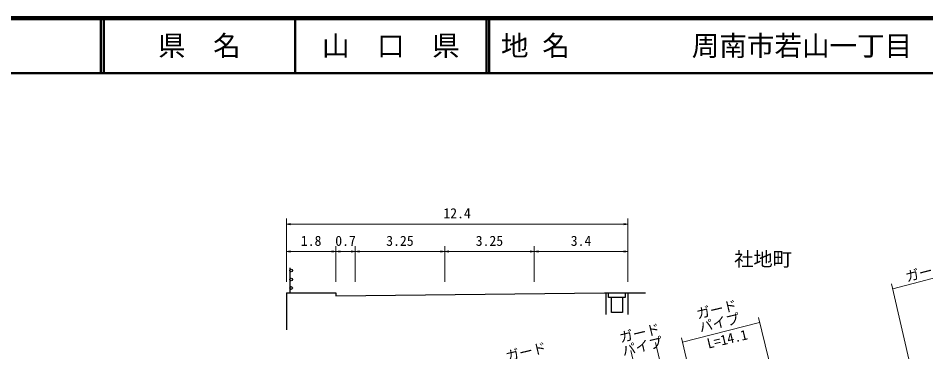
# Model space of a CAD drawing. Units: millimetres at full size, sheet at 1:1000, with parts at other scales. Extents: x 40000 to 217859622, y -2444558 to 380000.
# Drawn here: x 282723 to 447516, y 319459 to 380000 of the extents above; entities that cross this region are included whole.
import ezdxf
from ezdxf.enums import TextEntityAlignment as Align

# ---------------------------------------------------------------- set-up
doc = ezdxf.new("R2010")
doc.units = ezdxf.units.MM
doc.header["$LTSCALE"] = 1000
for name, color, linetype, lineweight in [('M-BGD', 7, 'Continuous', 25), ('M-STR-HTXT', 7, 'Continuous', 13), ('M-TTL', 2, 'Continuous', 140), ('M-TTL-LINE', 7, 'Continuous', 50)]:
    doc.layers.add(name, color=color, linetype=linetype, lineweight=lineweight)
doc.layers.add('M-BMK-HTXT', color=7, linetype='Continuous')
doc.layers.add('M-TTL-TXT', color=7, linetype='Continuous')
doc.styles.add('ＭＳ ゴシック', font='')
doc.styles.get('ＭＳ ゴシック').set_extended_font_data('MS Gothic')

# ---------------------------------------------------------------- blocks, each defined once
blk = doc.blocks.new('open_arrow')
at = {"color": 0, "linetype": 'Continuous', "lineweight": -2}
blk.add_lwpolyline([(7.5, 1.25), (0, 0), (7.5, -1.25)], dxfattribs=at)

msp = doc.modelspace()

# ---------------------------------------------------------------- linework, layer by layer
at = {"layer": 'M-BGD'}
for p, q in [((332017, 334723), (332017, 330138)), ((331416, 330138), (331416, 323470)), ((340416, 329643), (389146, 330138)), ((389146, 330138), (389878, 330138)), ((389416, 330138), (389416, 326239)), ((389878, 330138), (392955, 330138)), ((389878, 329309), (389878, 330138)), ((392955, 330138), (392955, 329309)), ((392955, 330138), (396611, 330138)), ((393416, 330138), (393416, 326239)), ((392955, 329309), (389878, 329309)), ((390466, 326582), (390466, 329309)), ((392443, 329309), (392443, 326582)), ((392443, 326582), (390466, 326582))]:
    msp.add_line(p, q, dxfattribs=at)
msp.add_lwpolyline([(331416, 330138), (340416, 330138), (340416, 329643)], dxfattribs=at)
for centre in [(332267, 334238), (332267, 332566), (332267, 331039)]:
    msp.add_circle(centre, 250, dxfattribs=at)
at = {"layer": 'M-STR-HTXT'}
for p, q in [((331416, 332138), (331416, 343638)), ((393416, 332138), (393416, 343638)), ((331416, 342638), (393416, 342638)), ((340416, 332138), (340416, 338638)), ((343916, 332138), (343916, 338638)), ((343916, 332138), (343916, 338638)), ((360166, 332138), (360166, 338638)), ((360166, 332138), (360166, 338638)), ((376416, 332138), (376416, 338638)), ((376416, 332138), (376416, 338638)), ((331416, 337638), (340416, 337638)), ((340416, 337638), (343916, 337638)), ((343916, 337638), (360166, 337638)), ((360166, 337638), (376416, 337638)), ((376416, 337638), (393416, 337638)), ((462903, 336493), (441509, 330885)), ((441298, 331806), (446881, 307372)), ((403351, 321215), (417330, 324786)), ((417104, 325713), (424777, 294335)), ((410364, 291014), (403162, 322030)), ((398460, 321126), (405817, 289076)), ((401531, 287315), (393933, 319682))]:
    msp.add_line(p, q, dxfattribs=at)
at = {"layer": 'M-TTL'}
msp.add_line((680000, 380000), (40000, 380000), dxfattribs=at)
at = {"layer": 'M-TTL-LINE'}
for p, q in [((297750, 380000), (297750, 370000)), ((298250, 380000), (298250, 370000)), ((333000, 380000), (333000, 370000)), ((367750, 380000), (367750, 370000)), ((368250, 380000), (368250, 370000)), ((40000, 370000), (680000, 370000))]:
    msp.add_line(p, q, dxfattribs=at)

# ---------------------------------------------------------------- block references
at = {"layer": 'M-STR-HTXT', "xscale": 100, "yscale": 100}
for p in [(331416, 342638), (331416, 337638), (340416, 337638), (343916, 337638), (360166, 337638), (376416, 337638)]:
    msp.add_blockref('open_arrow', p, dxfattribs=at)
at = {"layer": 'M-STR-HTXT', "xscale": 100, "yscale": 100, "rotation": 180}
for p in [(393416, 342638), (340416, 337638), (343916, 337638), (360166, 337638), (376416, 337638), (393416, 337638)]:
    msp.add_blockref('open_arrow', p, dxfattribs=at)

# ---------------------------------------------------------------- texts
at = {"layer": 'M-BMK-HTXT', "style": 'ＭＳ ゴシック'}
msp.add_text('社地町', height=2566, dxfattribs=at).set_placement((412712, 334241), align=Align.BOTTOM_LEFT)
at = {"layer": 'M-STR-HTXT', "style": 'ＭＳ ゴシック'}
for s, p in [('12.4', (359916, 343138)), ('1.8', (334041, 338138)), ('0.7', (340291, 338138)), ('3.25', (349541, 338138)), ('3.25', (365791, 338138)), ('3.4', (383041, 338138))]:
    msp.add_text(s, height=1833, dxfattribs=at).set_placement(p, align=Align.BOTTOM_LEFT)
for s, rotation, p in [('ガードパイプ', 14.65, (444219, 331612)), ('ガード', 13.364, (406223, 324874)), ('パイプ', 13.364, (406707, 322458)), ('ガード', 13.364, (392233, 320587)), ('L=14.1', 13.364, (408150, 319496)), ('パイプ', 13.364, (392716, 318172)), ('ガード', 13.364, (371604, 317177))]:
    msp.add_text(s, height=1833, rotation=rotation, dxfattribs=at).set_placement(p, align=Align.BOTTOM_LEFT)
at = {"layer": 'M-TTL-TXT', "style": 'ＭＳ ゴシック'}
for s, p in [('県\u3000名', (315625, 375000)), ('山\u3000口\u3000県', (350375, 375000))]:
    msp.add_text(s, height=3666, dxfattribs=at).set_placement(p, align=Align.MIDDLE_CENTER)
for s, p in [('地 名', (370380, 375000)), ('周南市若山一丁目', (405024, 375000))]:
    msp.add_text(s, height=3666, dxfattribs=at).set_placement(p, align=Align.MIDDLE_LEFT)

doc.saveas('drawing.dxf')
